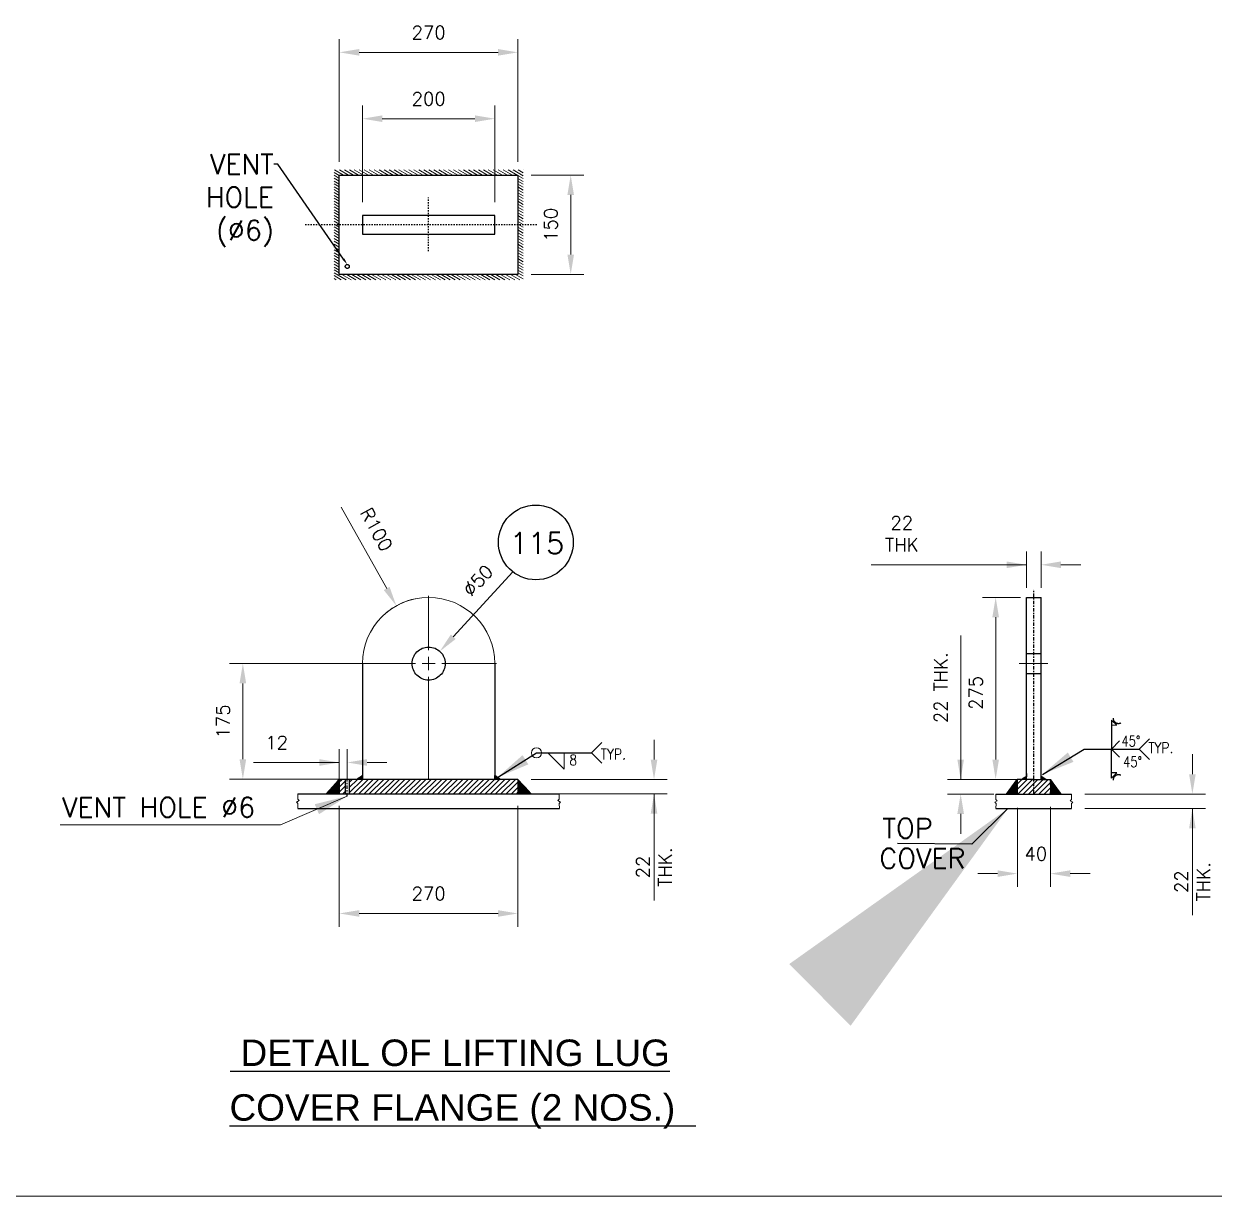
# Model space of a CAD drawing. Header units: inches. Extents: x 26960 to 35074, y -20333 to -19295.
# Drawn here: x 27413.7 to 27503.7, y -19512.8 to -19424.2 of the extents above; entities that cross this region are included whole.
import ezdxf
from ezdxf import colors
from ezdxf.entities.mleader import LeaderData, LeaderLine
from ezdxf.enums import TextEntityAlignment as Align
from ezdxf.math import Vec2, Vec3

# ---------------------------------------------------------------- set-up
doc = ezdxf.new("R2010")
doc.units = ezdxf.units.IN
doc.header["$LTSCALE"] = 200
doc.header["$MEASUREMENT"] = 0
for name, pattern in [('CENTER', [2, 1.25, -0.25, 0.25, -0.25]), ('CENTER2', [1.125, 0.75, -0.125, 0.125, -0.125]), ('DASHED', [0.75, 0.5, -0.25])]:
    doc.linetypes.add(name, pattern=pattern)
for name, color, linetype, lineweight in [('1 (CEN)', 1, 'CENTER2', 9), ('AM_5', 3, 'Continuous', 15), ('B-OBJ', 7, 'Continuous', 13), ('EQUIPMENT', 4, 'Continuous', 13), ('OBJECT', 7, 'Continuous', 18)]:
    doc.layers.add(name, color=color, linetype=linetype, lineweight=lineweight)
for name, color, linetype in [('CENTER', 1, 'CENTER'), ('DIM', 1, 'Continuous'), ('DIMENSION', 8, 'Continuous'), ('EQPT', 6, 'Continuous'), ('text', 3, 'Continuous')]:
    doc.layers.add(name, color=color, linetype=linetype)
doc.styles.add('ARIAL', font='arial.ttf')
doc.styles.add('ROMANS', font='romans.shx')
doc.styles.add('RS', font='ROMANS.shx', dxfattribs={"width": 0.8})
doc.styles.get("Standard").update_dxf_attribs({"font": 'romans.shx'})
doc.dimstyles.new('Scale-10', dxfattribs={"dimscale": 0, "dimtxt": 2.5, "dimasz": 2.5, "dimexe": 1, "dimexo": 1, "dimgap": 1, "dimtad": 1, "dimdec": 0, "dimlfac": 10, "dimzin": 13, "dimdsep": 46, "dimtxsty": 'ROMANS', "dimcen": 0, "dimclrd": 256, "dimclre": 256, "dimclrt": 40, "dimadec": 0, "dimazin": 0, "dimtfac": 1, "dimtdec": 0, "dimtofl": 0, "dimtmove": 0, "dimatfit": 3, "dimfxl": 1.25, "dimlwd": -1, "dimlwe": -1, "dimarcsym": 0})
doc.dimstyles.new('VEP-5', dxfattribs={"dimscale": 0, "dimtxt": 2.5, "dimasz": 2.5, "dimexe": 1, "dimexo": 1, "dimgap": 1, "dimtad": 1, "dimdec": 0, "dimlfac": 20, "dimzin": 9, "dimdsep": 46, "dimtxsty": 'ROMANS', "dimcen": 0, "dimclrd": 256, "dimclre": 256, "dimclrt": 40, "dimadec": 0, "dimazin": 0, "dimtfac": 1, "dimtdec": 0, "dimtofl": 0, "dimtmove": 0, "dimatfit": 3, "dimfxl": 1.25, "dimlwd": -1, "dimlwe": -1, "dimarcsym": 0})
pattern_1 = [(45, (26561.1726142, -18006.279838), (-0.002209708691, 0.002209708691), []), (135, (26561.1726142, -18006.279838), (-0.002209708691, -0.002209708691), [])]

# ---------------------------------------------------------------- blocks, each defined once
blk = doc.blocks.new('*D261')
at = {"layer": 'AM_5', "transparency": 16777216}
for p, q in [((27491.295, -19483.373), (27491.295, -19489.406)), ((27488.807, -19483.437), (27488.807, -19489.406)), ((27487.307, -19488.406), (27485.807, -19488.406)), ((27492.795, -19488.406), (27494.295, -19488.406))]:
    blk.add_line(p, q, dxfattribs=at)
for points in [[(27487.307, -19488.656), (27487.307, -19488.156), (27488.807, -19488.406)], [(27492.795, -19488.156), (27492.795, -19488.656), (27491.295, -19488.406)]]:
    blk.add_solid(points, dxfattribs=at)
at = {"layer": 'Defpoints', "color": 0, "transparency": 16777216}
for p in [(27488.807, -19482.437), (27491.295, -19482.373), (27491.295, -19488.406)]:
    blk.add_point(p, dxfattribs=at)
at = {"layer": 'AM_5', "color": 40, "transparency": 16777216, "insert": (27490.193, -19486.906), "char_height": 1, "attachment_point": 5, "style": 'ROMANS'}
blk.add_mtext('40', dxfattribs=at)
blk = doc.blocks.new('*D262')
at = {"layer": 'AM_5', "transparency": 16777216}
for p, q in [((27489.49, -19466.827), (27489.49, -19464.077)), ((27490.59, -19466.827), (27490.59, -19464.077)), ((27489.49, -19465.077), (27477.757, -19465.077)), ((27487.99, -19465.077), (27486.49, -19465.077)), ((27492.09, -19465.077), (27493.59, -19465.077))]:
    blk.add_line(p, q, dxfattribs=at)
for points in [[(27487.99, -19465.327), (27487.99, -19464.827), (27489.49, -19465.077)], [(27492.09, -19464.827), (27492.09, -19465.327), (27490.59, -19465.077)]]:
    blk.add_solid(points, dxfattribs=at)
at = {"layer": 'Defpoints', "color": 0, "transparency": 16777216}
for p in [(27490.59, -19465.077), (27489.49, -19467.827), (27490.59, -19467.827)]:
    blk.add_point(p, dxfattribs=at)
at = {"layer": 'AM_5', "color": 40, "transparency": 16777216, "insert": (27480.066, -19462.744), "char_height": 1, "attachment_point": 5, "style": 'ROMANS'}
blk.add_mtext('22\\PTHK', dxfattribs=at)
blk = doc.blocks.new('*D263')
at = {"layer": 'AM_5', "transparency": 16777216}
for p, q in [((27452.06, -19435.641), (27456.046, -19435.641)), ((27455.046, -19441.641), (27455.046, -19437.141)), ((27452.06, -19443.141), (27456.046, -19443.141))]:
    blk.add_line(p, q, dxfattribs=at)
for points in [[(27455.296, -19437.141), (27454.796, -19437.141), (27455.046, -19435.641)], [(27454.796, -19441.641), (27455.296, -19441.641), (27455.046, -19443.141)]]:
    blk.add_solid(points, dxfattribs=at)
at = {"layer": 'Defpoints', "color": 0, "transparency": 16777216}
for p in [(27451.06, -19435.641), (27455.046, -19435.641), (27451.06, -19443.141)]:
    blk.add_point(p, dxfattribs=at)
at = {"layer": 'AM_5', "color": 40, "transparency": 16777216, "insert": (27453.546, -19439.391), "char_height": 1, "attachment_point": 5, "rotation": 90, "style": 'ROMANS'}
blk.add_mtext('150', dxfattribs=at)
blk = doc.blocks.new('*D264')
at = {"layer": 'AM_5', "transparency": 16777216}
for p, q in [((27439.31, -19437.691), (27439.31, -19430.38)), ((27449.31, -19437.691), (27449.31, -19430.38)), ((27440.81, -19431.38), (27447.81, -19431.38))]:
    blk.add_line(p, q, dxfattribs=at)
for points in [[(27440.81, -19431.13), (27440.81, -19431.63), (27439.31, -19431.38)], [(27447.81, -19431.63), (27447.81, -19431.13), (27449.31, -19431.38)]]:
    blk.add_solid(points, dxfattribs=at)
at = {"layer": 'Defpoints', "color": 0, "transparency": 16777216}
for p in [(27449.31, -19431.38), (27439.31, -19438.691), (27449.31, -19438.691)]:
    blk.add_point(p, dxfattribs=at)
at = {"layer": 'AM_5', "color": 40, "transparency": 16777216, "insert": (27444.31, -19429.88), "char_height": 1, "attachment_point": 5, "style": 'ROMANS'}
blk.add_mtext('200', dxfattribs=at)
blk = doc.blocks.new('*D265')
at = {"layer": 'AM_5', "transparency": 16777216}
for p, q in [((27437.56, -19434.641), (27437.56, -19425.367)), ((27451.06, -19434.641), (27451.06, -19425.367)), ((27439.06, -19426.367), (27449.56, -19426.367))]:
    blk.add_line(p, q, dxfattribs=at)
for points in [[(27439.06, -19426.117), (27439.06, -19426.617), (27437.56, -19426.367)], [(27449.56, -19426.617), (27449.56, -19426.117), (27451.06, -19426.367)]]:
    blk.add_solid(points, dxfattribs=at)
at = {"layer": 'Defpoints', "color": 0, "transparency": 16777216}
for p in [(27451.06, -19426.367), (27437.56, -19435.641), (27451.06, -19435.641)]:
    blk.add_point(p, dxfattribs=at)
at = {"layer": 'AM_5', "color": 40, "transparency": 16777216, "insert": (27444.31, -19424.867), "char_height": 1, "attachment_point": 5, "style": 'ROMANS'}
blk.add_mtext('270', dxfattribs=at)
blk = doc.blocks.new('*D266')
at = {"layer": 'AM_5', "transparency": 16777216}
blk.add_line((27446.17, -19470.513), (27450.672, -19465.613), dxfattribs=at)
blk.add_solid([(27445.986, -19470.344), (27446.354, -19470.682), (27445.155, -19471.618)], dxfattribs=at)
at = {"layer": 'Defpoints', "color": 0, "transparency": 16777216}
for p in [(27445.155, -19471.618), (27443.463, -19473.459)]:
    blk.add_point(p, dxfattribs=at)
at = {"layer": 'AM_5', "color": 40, "transparency": 16777216, "insert": (27448.037, -19466.264), "char_height": 1, "attachment_point": 5, "rotation": 47.4217, "style": 'ROMANS'}
blk.add_mtext('%%c50', dxfattribs=at)
blk = doc.blocks.new('*D267')
at = {"layer": 'AM_5', "transparency": 16777216}
for p, q in [((27437.56, -19483.286), (27437.56, -19492.417)), ((27451.059, -19483.286), (27451.059, -19492.417)), ((27439.06, -19491.417), (27449.559, -19491.417))]:
    blk.add_line(p, q, dxfattribs=at)
for points in [[(27439.06, -19491.167), (27439.06, -19491.667), (27437.56, -19491.417)], [(27449.559, -19491.667), (27449.559, -19491.167), (27451.059, -19491.417)]]:
    blk.add_solid(points, dxfattribs=at)
at = {"layer": 'Defpoints', "color": 0, "transparency": 16777216}
for p in [(27437.56, -19482.286), (27451.059, -19482.286), (27451.059, -19491.417)]:
    blk.add_point(p, dxfattribs=at)
at = {"layer": 'AM_5', "color": 40, "transparency": 16777216, "insert": (27444.31, -19489.917), "char_height": 1, "attachment_point": 5, "style": 'ROMANS'}
blk.add_mtext('270', dxfattribs=at)
blk = doc.blocks.new('*D268')
at = {"layer": 'AM_5', "transparency": 16777216}
for p, q in [((27437.56, -19481.386), (27437.56, -19479.011)), ((27438.16, -19481.284), (27438.16, -19479.011)), ((27437.56, -19480.011), (27431.084, -19480.011)), ((27436.06, -19480.011), (27434.56, -19480.011)), ((27439.66, -19480.011), (27441.16, -19480.011))]:
    blk.add_line(p, q, dxfattribs=at)
for points in [[(27436.06, -19480.261), (27436.06, -19479.761), (27437.56, -19480.011)], [(27439.66, -19479.761), (27439.66, -19480.261), (27438.16, -19480.011)]]:
    blk.add_solid(points, dxfattribs=at)
at = {"layer": 'Defpoints', "color": 0, "transparency": 16777216}
for p in [(27438.16, -19480.011), (27437.56, -19482.386), (27438.16, -19482.284)]:
    blk.add_point(p, dxfattribs=at)
at = {"layer": 'AM_5', "color": 40, "transparency": 16777216, "insert": (27432.822, -19478.511), "char_height": 1, "attachment_point": 5, "style": 'ROMANS'}
blk.add_mtext('12', dxfattribs=at)
blk = doc.blocks.new('*D269')
at = {"layer": 'AM_5', "transparency": 16777216}
for p, q in [((27461.343, -19479.788), (27461.343, -19478.288)), ((27452.059, -19481.288), (27462.343, -19481.288)), ((27452.059, -19482.386), (27462.343, -19482.386)), ((27461.343, -19482.386), (27461.343, -19490.433)), ((27461.343, -19483.886), (27461.343, -19485.386))]:
    blk.add_line(p, q, dxfattribs=at)
for points in [[(27461.093, -19479.788), (27461.593, -19479.788), (27461.343, -19481.288)], [(27461.593, -19483.886), (27461.093, -19483.886), (27461.343, -19482.386)]]:
    blk.add_solid(points, dxfattribs=at)
at = {"layer": 'Defpoints', "color": 0, "transparency": 16777216}
for p in [(27451.059, -19481.288), (27451.059, -19482.386), (27461.343, -19482.386)]:
    blk.add_point(p, dxfattribs=at)
at = {"layer": 'AM_5', "color": 40, "transparency": 16777216, "insert": (27461.343, -19487.91), "char_height": 1, "attachment_point": 5, "rotation": 90, "style": 'ROMANS'}
blk.add_mtext('22\\PTHK.', dxfattribs=at)
blk = doc.blocks.new('*U260')
at = {"layer": 'B-OBJ', "color": 0, "linetype": 'CENTER2', "transparency": 16777216}
for p, q in [((0, 1), (0, 5.12)), ((-8.735, 0), (-1, 0)), ((1, 0), (5.12, 0)), ((0, -5.12), (0, -1))]:
    blk.add_line(p, q, dxfattribs=at)
at = {"layer": 'B-OBJ', "color": 0, "linetype": 'Continuous', "transparency": 16777216}
for p, q in [((-0.5, 0), (0.5, 0)), ((0, -0.5), (0, 0.5))]:
    blk.add_line(p, q, dxfattribs=at)
blk = doc.blocks.new('*D270')
at = {"layer": 'AM_5', "transparency": 16777216}
blk.add_line((27441.138, -19466.864), (27437.71, -19460.733), dxfattribs=at)
blk.add_arc((27444.309, -19472.538), 5, 101.47834, 130.68199, dxfattribs=at)
blk.add_solid([(27440.919, -19466.986), (27441.356, -19466.742), (27441.869, -19468.174)], dxfattribs=at)
at = {"layer": 'Defpoints', "color": 0, "transparency": 16777216}
for p in [(27441.869, -19468.174), (27444.309, -19472.538)]:
    blk.add_point(p, dxfattribs=at)
at = {"layer": 'AM_5', "color": 40, "transparency": 16777216, "insert": (27440.367, -19462.412), "char_height": 1, "attachment_point": 5, "rotation": 299.20365, "style": 'ROMANS'}
blk.add_mtext('R100', dxfattribs=at)
blk = doc.blocks.new('*D271')
at = {"layer": 'AM_5', "transparency": 16777216}
for p, q in [((27484.516, -19481.288), (27484.516, -19470.431)), ((27484.516, -19479.788), (27484.516, -19478.288)), ((27489.04, -19481.288), (27483.516, -19481.288)), ((27487.011, -19482.395), (27483.516, -19482.395)), ((27484.516, -19483.895), (27484.516, -19485.395))]:
    blk.add_line(p, q, dxfattribs=at)
for points in [[(27484.266, -19479.788), (27484.766, -19479.788), (27484.516, -19481.288)], [(27484.766, -19483.895), (27484.266, -19483.895), (27484.516, -19482.395)]]:
    blk.add_solid(points, dxfattribs=at)
at = {"layer": 'Defpoints', "color": 0, "transparency": 16777216}
for p in [(27490.04, -19481.288), (27484.516, -19482.395), (27488.011, -19482.395)]:
    blk.add_point(p, dxfattribs=at)
at = {"layer": 'AM_5', "color": 40, "transparency": 16777216, "insert": (27483.016, -19474.36), "char_height": 1, "attachment_point": 5, "rotation": 90, "style": 'ROMANS'}
blk.add_mtext('22 THK.', dxfattribs=at)
blk = doc.blocks.new('*D272')
at = {"layer": 'AM_5', "transparency": 16777216}
for p, q in [((27489.04, -19467.538), (27486.161, -19467.538)), ((27487.161, -19479.788), (27487.161, -19469.038)), ((27489.04, -19481.288), (27486.161, -19481.288))]:
    blk.add_line(p, q, dxfattribs=at)
for points in [[(27487.411, -19469.038), (27486.911, -19469.038), (27487.161, -19467.538)], [(27486.911, -19479.788), (27487.411, -19479.788), (27487.161, -19481.288)]]:
    blk.add_solid(points, dxfattribs=at)
at = {"layer": 'Defpoints', "color": 0, "transparency": 16777216}
for p in [(27487.161, -19467.538), (27490.04, -19467.538), (27490.04, -19481.288)]:
    blk.add_point(p, dxfattribs=at)
at = {"layer": 'AM_5', "color": 40, "transparency": 16777216, "insert": (27485.661, -19474.755), "char_height": 1, "attachment_point": 5, "rotation": 90, "style": 'ROMANS'}
blk.add_mtext('275', dxfattribs=at)
blk = doc.blocks.new('*D273')
at = {"layer": 'AM_5', "transparency": 16777216}
for p, q in [((27443.309, -19472.538), (27429.271, -19472.538)), ((27430.271, -19474.038), (27430.271, -19479.773)), ((27443.309, -19481.273), (27429.271, -19481.273))]:
    blk.add_line(p, q, dxfattribs=at)
for points in [[(27430.521, -19474.038), (27430.021, -19474.038), (27430.271, -19472.538)], [(27430.021, -19479.773), (27430.521, -19479.773), (27430.271, -19481.273)]]:
    blk.add_solid(points, dxfattribs=at)
at = {"layer": 'Defpoints', "color": 0, "transparency": 16777216}
for p in [(27444.309, -19472.538), (27430.271, -19481.273), (27444.309, -19481.273)]:
    blk.add_point(p, dxfattribs=at)
at = {"layer": 'AM_5', "color": 40, "transparency": 16777216, "insert": (27428.771, -19476.906), "char_height": 1, "attachment_point": 5, "rotation": 90, "style": 'ROMANS'}
blk.add_mtext('175', dxfattribs=at)
blk = doc.blocks.new('*D274')
at = {"layer": 'AM_5', "transparency": 16777216}
for p, q in [((27502.028, -19480.895), (27502.028, -19479.395)), ((27493.895, -19482.395), (27503.028, -19482.395)), ((27493.895, -19483.495), (27503.028, -19483.495)), ((27502.028, -19483.495), (27502.028, -19491.543)), ((27502.028, -19484.995), (27502.028, -19486.495))]:
    blk.add_line(p, q, dxfattribs=at)
for points in [[(27501.778, -19480.895), (27502.278, -19480.895), (27502.028, -19482.395)], [(27502.278, -19484.995), (27501.778, -19484.995), (27502.028, -19483.495)]]:
    blk.add_solid(points, dxfattribs=at)
at = {"layer": 'Defpoints', "color": 0, "transparency": 16777216}
for p in [(27492.895, -19482.395), (27492.895, -19483.495), (27502.028, -19483.495)]:
    blk.add_point(p, dxfattribs=at)
at = {"layer": 'AM_5', "color": 40, "transparency": 16777216, "insert": (27502.028, -19489.019), "char_height": 1, "attachment_point": 5, "rotation": 90, "style": 'ROMANS'}
blk.add_mtext('22\\PTHK.', dxfattribs=at)

msp = doc.modelspace()

# ---------------------------------------------------------------- hatches: boundary and pattern name
at = {"linetype": 'DASHED'}
h = msp.add_hatch(dxfattribs=at)
h.set_pattern_fill('ANSI31', color=2, scale=2.25, angle=359.9830004)
h.set_pattern_definition([(44.9830004, (-495.4731, 76.2614), (-0.1988147678, 0.1989327791), [])])
h.paths.add_polyline_path([(27438.01048, -19481.28826), (27437.56048, -19481.28826), (27437.56048, -19482.38578), (27438.01048, -19482.38578)])
h.paths.add_polyline_path([(27438.31048, -19482.38578), (27451.05948, -19482.38578), (27451.05948, -19481.28826), (27449.71111, -19481.28826), (27449.71111, -19481.28836), (27449.71098, -19481.28826), (27438.31048, -19481.28826)])
h = msp.add_hatch(dxfattribs=at)
h.set_pattern_fill('ANSI31', color=2, scale=2.25, angle=359.9830004)
h.set_pattern_definition([(44.9830004, (-484.25032, 76.2614), (-0.1988147678, 0.1989327791), [])])
h.paths.add_polyline_path([(27491.2948, -19482.39535), (27491.2948, -19481.28826), (27490.9525, -19481.28826), (27490.9525, -19481.28838), (27490.9523, -19481.28826), (27490.0399, -19481.28826), (27489.12751, -19481.28826), (27489.12731, -19481.28838), (27489.12731, -19481.28826), (27488.78501, -19481.28826), (27488.78501, -19482.39535)])
at = {"layer": 'B-OBJ'}
h = msp.add_hatch(dxfattribs=at)
h.set_pattern_fill('ANSI31', color=0, scale=1.5, angle=105)
h.set_pattern_definition([(150, (7919.1356, -46914.19361), (-0.09375, -0.1623797632), [])])
h.paths.add_polyline_path([(27437.16048, -19439.39079), (27437.16048, -19443.54079), (27451.46048, -19443.54079), (27451.46048, -19439.39079), (27451.06048, -19439.39079), (27451.06048, -19443.14079), (27437.56048, -19443.14079), (27437.56048, -19439.39079)])
h.paths.add_polyline_path([(27451.46048, -19439.39079), (27451.46048, -19435.24079), (27437.16048, -19435.24079), (27437.16048, -19439.39079), (27437.56048, -19439.39079), (27437.56048, -19435.64079), (27451.06048, -19435.64079), (27451.06048, -19439.39079)])
h.paths.add_polyline_path([(27452.17126, -19441.58722), (27452.17126, -19437.19437), (27454.42126, -19437.19437), (27454.42126, -19441.58722)], flags=9)
h.paths.add_polyline_path([(27446.61406, -19429.24231), (27442.00691, -19429.24231), (27442.00691, -19426.99231), (27446.61406, -19426.99231)], flags=9)
h.paths.add_polyline_path([(27446.50691, -19434.25461), (27442.11406, -19434.25461), (27442.11406, -19432.00461), (27446.50691, -19432.00461)], flags=9)
h.paths.add_polyline_path([(27452.17126, -19441.58722), (27452.17126, -19437.19437), (27454.42126, -19437.19437), (27454.42126, -19441.58722)], flags=9)
at = {"layer": 'DIMENSION', "linetype": 'DASHED'}
h = msp.add_hatch(dxfattribs=at)
h.set_pattern_fill('ANSI37', color=5, scale=0.025)
h.set_pattern_definition([(45, (26513.368116, -18039.8786894), (-0.002209708691, 0.002209708691), []), (135, (26513.368116, -18039.8786894), (-0.002209708691, -0.002209708691), [])])
h.paths.add_polyline_path([(27437.56048, -19482.38578), (27437.55847, -19481.28826), (27436.55847, -19482.38578)])
h = msp.add_hatch(dxfattribs=at)
h.set_pattern_fill('ANSI37', color=5, scale=0.025)
h.set_pattern_definition([(45, (26513.3679695, -18039.179169), (-0.002209708691, 0.002209708691), []), (135, (26513.3679695, -18039.179169), (-0.002209708691, -0.002209708691), [])])
h.paths.add_polyline_path([(27439.30925, -19481.28831), (27439.30908, -19480.98923), (27438.90649, -19481.28812)])
h = msp.add_hatch(dxfattribs=at)
h.set_pattern_fill('ANSI37', color=5, scale=0.025)
h.set_pattern_definition([(45, (26519.3679695, -18039.179308), (-0.002209708691, 0.002209708691), []), (135, (26519.3679695, -18039.179308), (-0.002209708691, -0.002209708691), [])])
h.paths.add_polyline_path([(27449.3087, -19481.29335), (27449.30886, -19480.98937), (27449.71145, -19481.28826)])
h = msp.add_hatch(dxfattribs=at)
h.set_pattern_fill('ANSI37', color=5, scale=0.025)
h.set_pattern_definition([(45, (26519.3676116, -18039.8786894), (-0.002209708691, 0.002209708691), []), (135, (26519.3676116, -18039.8786894), (-0.002209708691, -0.002209708691), [])])
h.paths.add_polyline_path([(27451.05948, -19482.38578), (27451.05948, -19481.28826), (27452.05948, -19482.38578)])
h = msp.add_hatch(dxfattribs=at)
h.set_pattern_fill('ANSI37', color=5, scale=0.025, angle=180)
h.set_pattern_definition(pattern_1)
h.paths.add_polyline_path([(27488.78501, -19482.39535), (27488.78501, -19481.28826), (27487.97412, -19482.39535)])
h = msp.add_hatch(dxfattribs=at)
h.set_pattern_fill('ANSI37', color=5, scale=0.025)
h.set_pattern_definition([(45, (-484.2503172, 76.2614), (-0.0022097086912, 0.0022097086912), []), (135, (-484.2503172, 76.2614), (-0.0022097086912, -0.0022097086912), [])])
h.paths.add_polyline_path([(27489.4899, -19481.06826), (27489.12751, -19481.28826), (27489.4899, -19481.28826), (27489.4899, -19481.08552)])
h.paths.add_polyline_path([(27490.9523, -19481.28826), (27490.5899, -19481.06826), (27490.5899, -19481.28826)])
h = msp.add_hatch(dxfattribs=at)
h.set_pattern_fill('ANSI37', color=5, scale=0.025)
h.set_pattern_definition(pattern_1)
h.paths.add_polyline_path([(27491.2948, -19482.39535), (27491.2948, -19481.28826), (27492.10569, -19482.39535)])

# ---------------------------------------------------------------- linework, layer by layer
at = {"layer": '1 (CEN)', "ltscale": 0.5}
msp.add_line((27491.09816, -19472.53826), (27488.94709, -19472.53826), dxfattribs=at)
at = {"layer": 'B-OBJ', "color": 8}
for p, q in [((27437.56048, -19440.39079), (27437.56048, -19438.39079)), ((27451.06048, -19440.39079), (27451.06048, -19438.39079)), ((27434.41833, -19482.38578), (27434.41833, -19482.79407)), ((27454.16572, -19482.38611), (27454.17584, -19482.79429)), ((27487.18515, -19482.39535), (27487.18515, -19482.80364)), ((27492.89465, -19482.39535), (27492.89465, -19482.80364)), ((27434.51863, -19482.89097), (27434.32013, -19483.00157)), ((27434.32013, -19483.00157), (27434.42043, -19483.09847)), ((27434.41833, -19482.79407), (27434.51863, -19482.89097)), ((27434.42043, -19483.09847), (27434.41833, -19483.48578)), ((27454.17584, -19482.79429), (27454.07797, -19482.89364)), ((27454.07797, -19482.89364), (27454.27915, -19482.99929)), ((27454.27915, -19482.99929), (27454.18128, -19483.09864)), ((27454.18128, -19483.09864), (27454.19298, -19483.48578)), ((27487.28545, -19482.90054), (27487.08695, -19483.01114)), ((27487.08695, -19483.01114), (27487.18725, -19483.10804)), ((27487.18515, -19482.80364), (27487.28545, -19482.90054)), ((27487.18725, -19483.10804), (27487.18515, -19483.49535)), ((27492.89465, -19482.80364), (27492.79435, -19482.90054)), ((27492.79435, -19482.90054), (27492.99285, -19483.01114)), ((27492.99285, -19483.01114), (27492.89255, -19483.10804)), ((27492.89255, -19483.10804), (27492.89465, -19483.49535))]:
    msp.add_line(p, q, dxfattribs=at)
at = {"layer": 'B-OBJ', "color": 7}
msp.add_arc((27444.30897, -19472.53826), 5, 0, 180, dxfattribs=at)
at = {"layer": 'CENTER', "linetype": 'CENTER', "ltscale": 0.0001}
for p, q in [((27444.31048, -19441.39224), (27444.31048, -19437.33279)), ((27452.48135, -19439.39079), (27434.93584, -19439.39079))]:
    msp.add_line(p, q, dxfattribs=at)
at = {"layer": 'CENTER', "linetype": 'CENTER', "ltscale": 0.001}
for p, q in [((27490.0399, -19482.34535), (27490.0399, -19466.93796)), ((27438.16048, -19482.55265, -0.04381), (27438.16048, -19481.28826, 0.05433))]:
    msp.add_line(p, q, dxfattribs=at)
at = {"layer": 'DIMENSION', "linetype": 'DASHED', "ltscale": 10}
for p, q in [((27449.31048, -19438.69079), (27439.31048, -19438.69079)), ((27439.31048, -19438.69079), (27439.31048, -19440.09079)), ((27449.31048, -19440.09079), (27449.31048, -19438.69079)), ((27439.31048, -19440.09079), (27444.31048, -19440.09079)), ((27444.31048, -19440.09079), (27449.31048, -19440.09079))]:
    msp.add_line(p, q, dxfattribs=at)
at = {"layer": 'DIMENSION', "color": 7, "linetype": 'DASHED'}
for p, q in [((27489.4899, -19481.28826), (27489.4899, -19467.53826)), ((27489.4899, -19467.53826), (27490.5899, -19467.53826)), ((27490.5899, -19481.28826), (27490.5899, -19467.53826)), ((27439.30897, -19472.53826), (27439.30897, -19481.28826)), ((27449.30897, -19472.53826), (27449.30897, -19481.28826)), ((27489.4899, -19471.78826), (27490.5899, -19471.78826)), ((27489.4899, -19473.28826), (27490.5899, -19473.28826)), ((27495.91818, -19476.80569), (27495.91818, -19477.19951)), ((27495.91818, -19476.80569), (27496.31199, -19477.19951)), ((27495.91818, -19477.19951), (27495.91818, -19478.99995)), ((27496.31199, -19477.19951), (27495.91818, -19477.21098)), ((27496.53073, -19478.3874), (27495.91818, -19478.99995)), ((27495.91818, -19481.19421), (27495.91818, -19478.99995)), ((27496.53073, -19479.61251), (27495.91818, -19478.99995)), ((27436.55847, -19482.38578), (27437.55847, -19481.28826)), ((27437.56048, -19481.28826), (27437.56048, -19482.38578)), ((27451.05948, -19481.28826), (27437.56048, -19481.28826)), ((27438.90683, -19481.28822), (27439.30943, -19480.98925)), ((27439.30897, -19481.28812), (27439.30897, -19480.98925)), ((27449.71111, -19481.28836), (27449.30851, -19480.98939)), ((27449.30897, -19481.28826), (27449.30897, -19480.98939)), ((27449.30897, -19481.28826), (27449.30897, -19480.98939)), ((27449.30897, -19481.28826), (27449.30897, -19480.98939)), ((27452.05948, -19482.38578), (27451.05948, -19481.28826)), ((27451.05948, -19481.28826), (27451.05948, -19482.28578)), ((27451.05948, -19481.28826), (27451.05948, -19482.38578)), ((27487.97412, -19482.39535), (27488.78501, -19481.28826)), ((27488.78501, -19481.28826), (27488.78501, -19482.32305)), ((27490.0399, -19481.28826), (27488.78501, -19481.28826)), ((27488.78501, -19481.28826), (27488.78501, -19482.39535)), ((27489.12731, -19481.28838), (27489.4899, -19481.06826)), ((27489.4899, -19480.84814), (27489.4899, -19481.08552)), ((27490.0399, -19481.28826), (27491.2948, -19481.28826)), ((27490.9525, -19481.28838), (27490.5899, -19481.06826)), ((27490.5899, -19481.06826), (27490.5899, -19481.28838)), ((27491.2948, -19481.28826), (27491.2948, -19482.32305)), ((27492.10569, -19482.39535), (27491.2948, -19481.28826)), ((27491.2948, -19481.28826), (27491.2948, -19482.39535)), ((27496.31199, -19480.8004), (27495.91818, -19480.78893)), ((27495.91818, -19481.19421), (27496.31199, -19480.8004)), ((27434.41833, -19482.38578), (27454.17441, -19482.38578)), ((27437.56048, -19481.98826), (27437.56048, -19482.28578)), ((27437.56048, -19481.98826), (27437.56048, -19482.28578)), ((27487.18515, -19482.39535), (27492.89465, -19482.39535)), ((27434.41833, -19483.48578), (27454.19298, -19483.48578)), ((27487.18515, -19483.49535), (27492.89465, -19483.49535))]:
    msp.add_line(p, q, dxfattribs=at)
at = {"layer": 'DIMENSION', "color": 6, "linetype": 'DASHED', "extrusion": (-5.60079e-17, -0.914678, 0.404184)}
for p, q in [((27438.01048, -19481.28826, 1.58412), (27438.01048, -19482.38578, -0.89959)), ((27438.31048, -19481.28826, 1.58412), (27438.31048, -19482.38578, -0.89959))]:
    msp.add_line(p, q, dxfattribs=at)
at = {"layer": 'DIMENSION'}
msp.add_line((27375.81865, -19512.73203), (27515.87861, -19512.77397, 2.84806), dxfattribs=at)
at = {"layer": 'DIMENSION', "linetype": 'DASHED', "ltscale": 10}
msp.add_lwpolyline([(27437.56048, -19443.14079), (27437.56048, -19435.64079), (27451.06048, -19435.64079), (27451.06048, -19443.14079)], close=True, dxfattribs=at)
at = {"layer": 'DIMENSION', "color": 6, "linetype": 'DASHED', "ltscale": 10}
msp.add_circle((27438.16048, -19442.54079), 0.1494, dxfattribs=at)
at = {"layer": 'DIMENSION', "color": 7, "linetype": 'DASHED'}
msp.add_circle((27444.30897, -19472.53826), 1.25, dxfattribs=at)
for centre, start, end in [((27496.44601, -19476.64517), 182.7018791, 294.5616735), ((27496.44601, -19481.35474), 65.4383265, 177.2981209)]:
    msp.add_arc(centre, 0.41378, start, end, dxfattribs=at)
at = {"layer": 'EQUIPMENT', "color": 8, "lineweight": 15, "ltscale": 75}
for p, q in [((27457.4052, -19478.49936), (27456.62582, -19479.27874)), ((27498.77797, -19478.22058), (27497.99859, -19478.99995)), ((27454.54541, -19480.50385), (27453.32029, -19479.27874)), ((27454.54541, -19480.50385), (27454.54541, -19479.27874)), ((27457.4052, -19480.05811), (27456.62582, -19479.27874)), ((27498.77797, -19479.77933), (27497.99859, -19478.99995))]:
    msp.add_line(p, q, dxfattribs=at)
msp.add_circle((27452.46499, -19479.27874), 0.38591, dxfattribs=at)
at = {"layer": 'text', "color": 4}
msp.add_circle((27452.41042, -19463.38737), 2.824, dxfattribs=at)

# ---------------------------------------------------------------- block references
at = {"layer": 'B-OBJ', "color": 1, "linetype": 'CENTER2', "rotation": 90.00000000000001}
msp.add_blockref('*U260', (27444.30897, -19472.53826), dxfattribs=at)

# ---------------------------------------------------------------- texts
at = {"color": 3, "style": 'ROMANS'}
msp.add_text('115', height=1.6, dxfattribs=at).set_placement((27452.50174, -19463.44674), align=Align.MIDDLE_CENTER)
at = {"layer": 'EQPT', "style": 'ARIAL'}
for s, p in [('%%U DETAIL OF LIFTING LUG', (27429.31732, -19502.9398, 0.00073)), ('%%UCOVER FLANGE (2 NOS.)  ', (27429.26095, -19507.07064, 0.00073))]:
    msp.add_text(s, height=2, dxfattribs=at).set_placement(p)
at = {"layer": 'OBJECT', "color": 3, "lineweight": 15, "style": 'RS', "width": 0.85}
for s, p in [('TYP.', (27498.69793, -19479.29903)), ('8', (27454.94897, -19480.22605)), ('TYP.', (27457.32516, -19479.77966))]:
    msp.add_text(s, height=0.8, dxfattribs=at).set_placement(p)
at = {"layer": 'OBJECT', "color": 3, "lineweight": 15, "style": 'RS'}
for s, p in [('VENT HOLE %%C6', (27416.60706, -19484.14925, 0.06679)), ('TOP ', (27478.6052, -19485.73328)), ('COVER', (27478.37476, -19488.00398))]:
    msp.add_text(s, height=1.5, dxfattribs=at).set_placement(p)
at = {"layer": 'OBJECT', "color": 3, "lineweight": 15, "char_height": 0.8, "width": 0.6672797, "attachment_point": 1, "style": 'RS'}
for insert in [(27496.66715, -19478.00411), (27496.78823, -19479.55895)]:
    msp.add_mtext('45%%D', dxfattribs=dict(at, insert=insert))

# ---------------------------------------------------------------- dimensions: what is measured, and where the dimension line sits
at = {"layer": 'AM_5'}
for base, p1, p2, angle, picture, middle in [((27451.06048, -19426.36731), (27437.56048, -19435.64079), (27451.06048, -19435.64079), 180, '*D265', (27444.31048, -19426.36731)), ((27449.31048, -19431.37961), (27439.31048, -19438.69079), (27449.31048, -19438.69079), 180, '*D264', (27444.31048, -19431.37961)), ((27487.16109, -19467.53826), (27490.0399, -19481.28826), (27490.0399, -19467.53826), 90, '*D272', (27487.16109, -19474.75499)), ((27430.2709, -19481.27339), (27444.30897, -19472.53826), (27444.30897, -19481.27339), 90, '*D273', (27430.2709, -19476.90583)), ((27438.16048, -19480.01089), (27437.56048, -19482.38578), (27438.16048, -19482.284, -0.02295), 180, '*D268', (27432.82239, -19480.01089)), ((27451.05948, -19491.41653), (27437.56048, -19482.28578), (27451.05948, -19482.28578), 180, '*D267', (27444.30998, -19491.41653))]:
    dim = msp.add_linear_dim(base=base, p1=p1, p2=p2, angle=angle, dimstyle='VEP-5', override={"dimscale": 1, "dimtxt": 1, "dimasz": 1.5}, dxfattribs=at)
    dim.commit()
    dim.dimension.update_dxf_attribs({"geometry": picture, "text_midpoint": middle, "dimtype": 160})
dim = msp.add_linear_dim(base=(27455.04626, -19435.64079), p1=(27451.06048, -19443.14079), p2=(27451.06048, -19435.64079), angle=90, dimstyle='VEP-5', override={"dimscale": 1, "dimtxt": 1, "dimasz": 1.5}, dxfattribs=at)
dim.commit()
dim.dimension.update_dxf_attribs({"geometry": '*D263', "text_midpoint": (27453.54626, -19439.39079)})
dim = msp.add_radius_dim(center=(27444.30897, -19472.53826), mpoint=(27441.8694, -19468.17381), dimstyle='VEP-5', override={"dimscale": 1, "dimtxt": 1, "dimasz": 1.5}, dxfattribs=at)
dim.commit()
dim.dimension.update_dxf_attribs({"geometry": '*D270', "text_midpoint": (27439.05807, -19463.14429), "dimtype": 164})
for base, p1, p2, angle, text, override, picture, middle in [((27490.5899, -19465.07722), (27489.4899, -19467.82709), (27490.5899, -19467.82709), 180, '<>\\PTHK', {"dimscale": 1, "dimtxt": 1, "dimasz": 1.5}, '*D262', (27480.06609, -19465.07722)), ((27484.51609, -19482.39535), (27490.0399, -19481.28826), (27488.01074, -19482.39535), 90, '<> THK.', {"dimscale": 1, "dimtxt": 1, "dimasz": 1.5, "dimtxsty": 'ROMANS', "dimtfill": 0}, '*D271', (27484.51609, -19474.35969)), ((27461.3431, -19482.38578), (27451.05948, -19481.28826), (27451.05948, -19482.38578), 90, '<>\\XTHK.', {"dimscale": 1, "dimtxt": 1, "dimasz": 1.5, "dimtxsty": 'ROMANS', "dimtfill": 0}, '*D269', (27461.3431, -19487.90959)), ((27502.02784, -19483.49535), (27492.89465, -19482.39535), (27492.89465, -19483.49535), 90, '<>\\XTHK.', {"dimscale": 1, "dimtxt": 1, "dimasz": 1.5}, '*D274', (27502.02784, -19489.01916)), ((27491.2948, -19488.40569), (27488.8069, -19482.43662), (27491.2948, -19482.37305), 180, '40', {"dimscale": 1, "dimtxt": 1, "dimasz": 1.5}, '*D261', (27490.19299, -19488.40569))]:
    dim = msp.add_linear_dim(base=base, p1=p1, p2=p2, angle=angle, text=text, dimstyle='VEP-5', override=override, dxfattribs=at)
    dim.commit()
    dim.dimension.update_dxf_attribs({"geometry": picture, "text_midpoint": middle, "dimtype": 160})
dim = msp.add_diameter_dim_2p(p1=(27443.46323, -19473.4587), p2=(27445.15472, -19471.61782), dimstyle='VEP-5', override={"dimscale": 1, "dimtxt": 1, "dimasz": 1.5}, dxfattribs=at)
dim.commit()
dim.dimension.update_dxf_attribs({"geometry": '*D266', "text_midpoint": (27449.14181, -19467.27859), "dimtype": 163})

# ---------------------------------------------------------------- leaders
at = {"layer": 'B-OBJ', "color": 8}
msp.add_leader([(27438.16048, -19482.55265, 0.06679), (27433.1081, -19484.72893, 0.06679), (27416.45826, -19484.72893, 0.06679)], dimstyle='Scale-10', override={"dimscale": 1, "dimtad": 0}, dxfattribs=at)
at = {"layer": 'DIM', "lineweight": 15, "ltscale": 0.8}
msp.add_leader([(27488.09059, -19483.49535), (27485.36994, -19486.19006), (27479.7402, -19486.12165)], dimstyle='VEP-5', override={"dimscale": 1, "dimasz": 20}, dxfattribs=at)
at = {"layer": 'DIMENSION'}
for points, override in [([(27449.50981, -19481.13887), (27452.46499, -19479.27874), (27456.62582, -19479.27874)], {"dimscale": 1, "dimasz": 2.5}), ([(27490.68899, -19480.90829), (27493.83776, -19478.99995), (27497.99859, -19478.99995)], {"dimscale": 1})]:
    msp.add_leader(points, dimstyle='VEP-5', override=override, dxfattribs=at)
at = {"layer": 'OBJECT', "color": 3, "lineweight": 15}
ml = msp.add_multileader_mtext('Standard', dxfattribs=at)
ml.set_content('VENT \\PHOLE\\P(%%c6)', color=3)
ml.set_leader_properties()
ml.build(insert=Vec2(0, 0))
ml.multileader.update_dxf_attribs({"dogleg_length": 0.30885, "arrow_head_size": 0.5})
ctx = ml.context
ctx.base_point, ctx.char_height, ctx.arrow_head_size, ctx.landing_gap_size, ctx.plane_origin = Vec3(27427.31768, -19434.93356), 1.5, 0.5, 0.0045, Vec3(26048.93215, -18230.86019)
ctx.text_align_type = 2
notes = []
notes.append((ctx, [(0, (1, 1, 0), (27432.92124, -19434.80856), (-1, 0), 0.30885, [(0, [(27438.16048, -19442.39139)], 0, [])])]))
ctx.mtext.insert, ctx.mtext.alignment = Vec3(27432.60789, -19434.05856), 3
for ctx, leaders in notes:
    for number, flags, end, landing, length, lines in leaders:
        leader = LeaderData()
        leader.index, (leader.has_last_leader_line, leader.has_dogleg_vector, leader.attachment_direction) = number, flags
        leader.last_leader_point, leader.dogleg_vector, leader.dogleg_length = Vec3(end), Vec3(landing), length
        for number, points, colour, breaks in lines:
            line = LeaderLine()
            line.index, line.vertices, line.color, line.breaks = number, Vec3.list(points), colors.encode_raw_color(colour), breaks
            leader.lines.append(line)
        ctx.leaders.append(leader)

doc.saveas('drawing.dxf')
